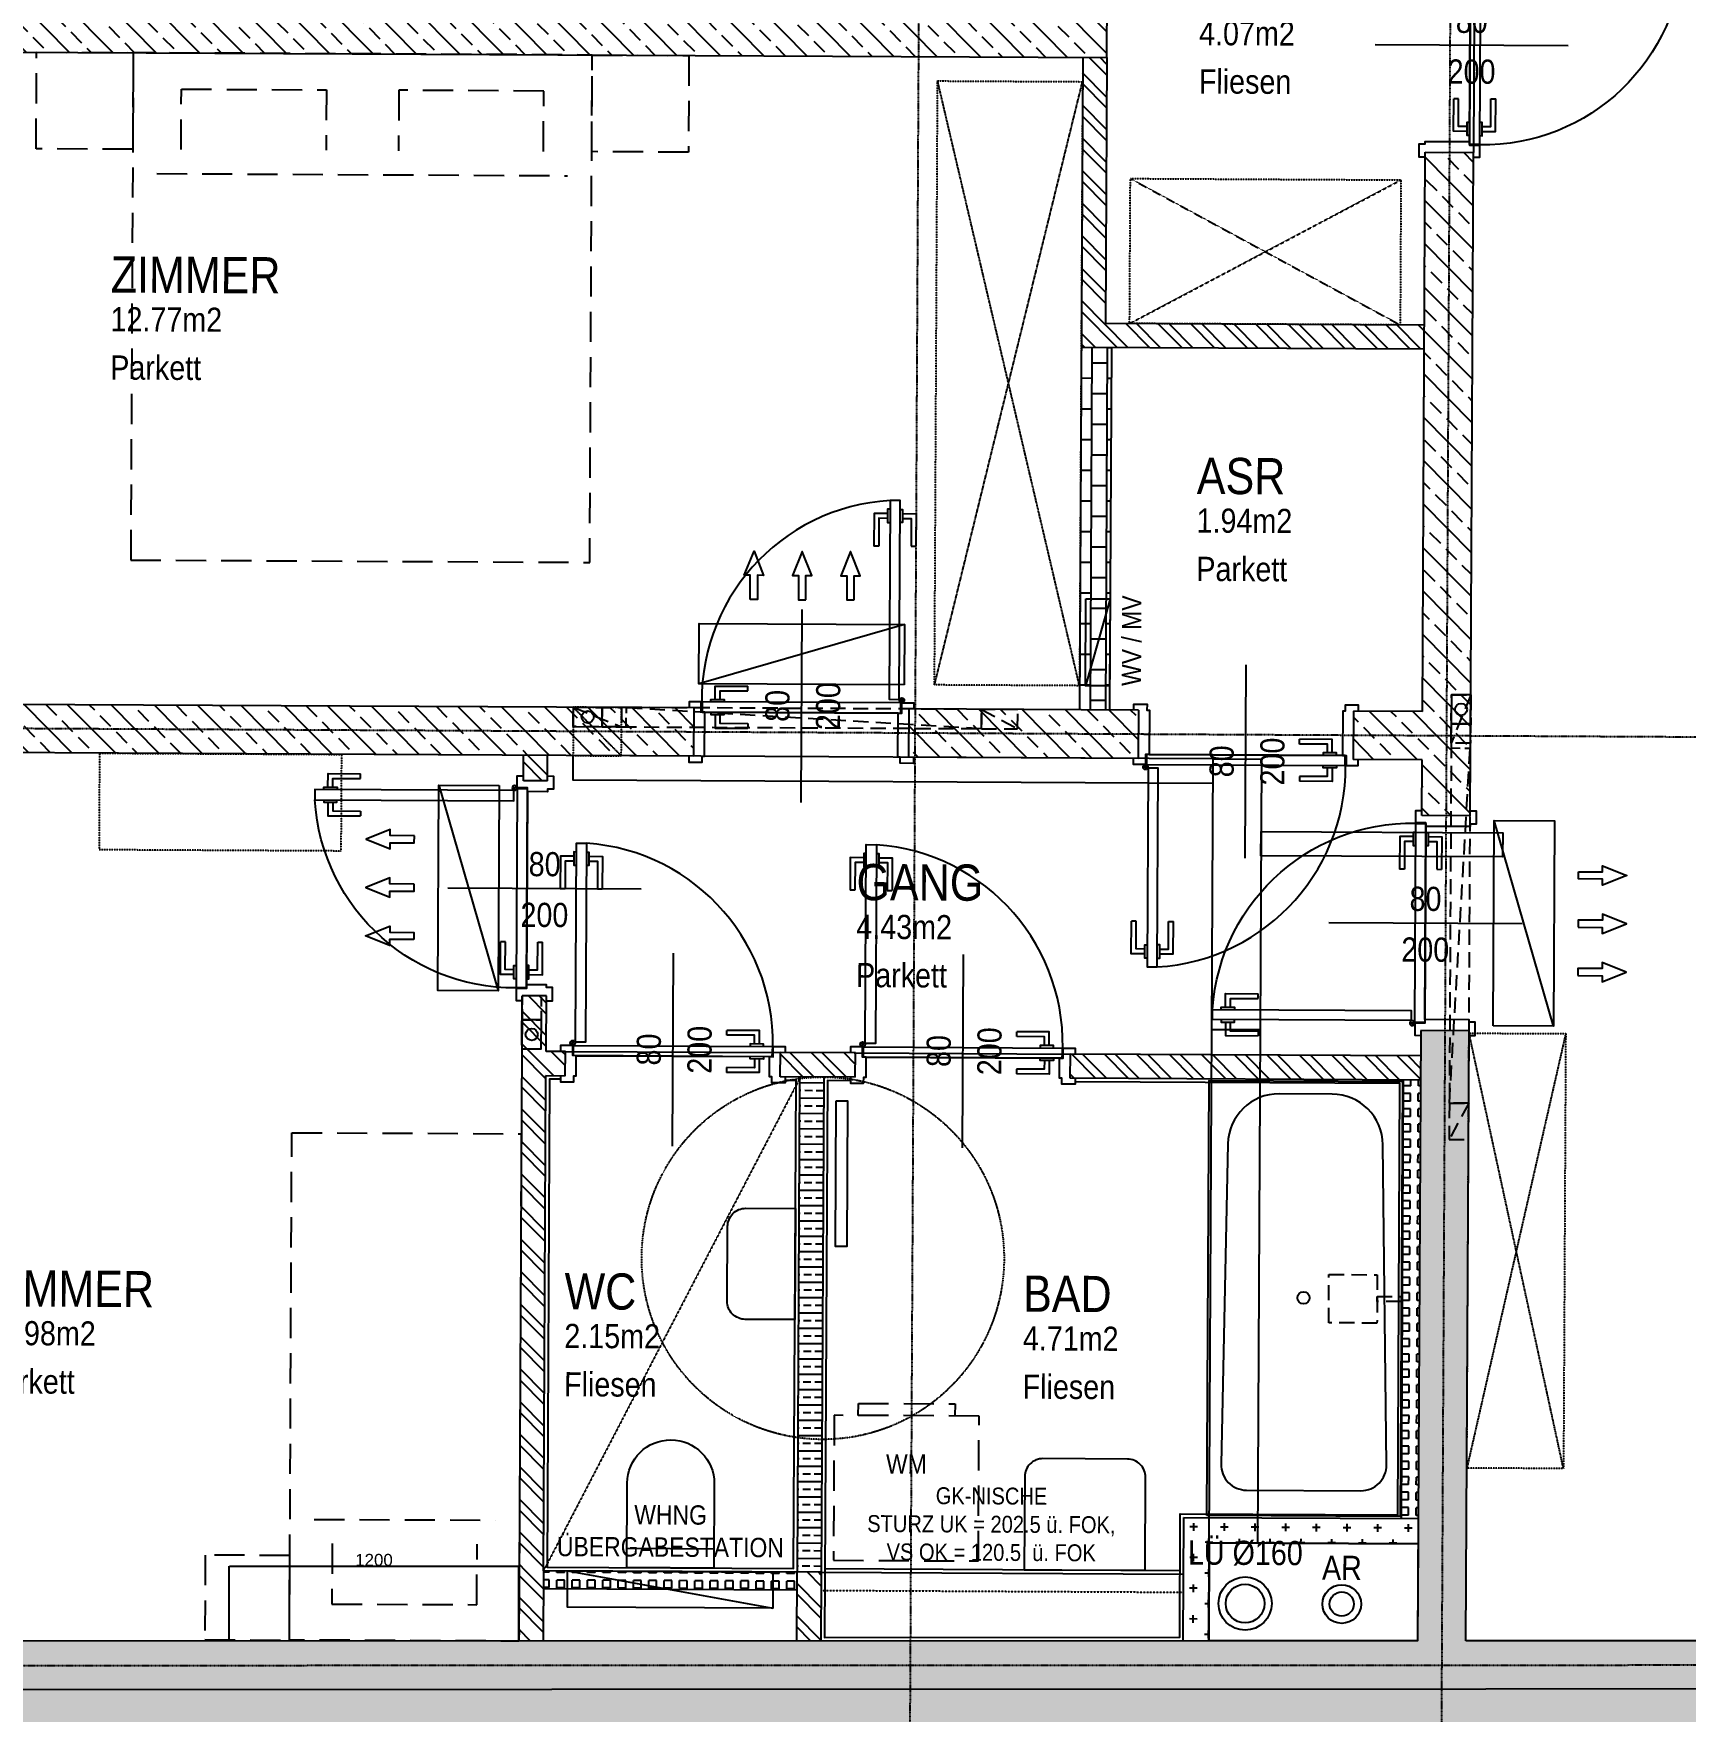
# Model space of a CAD drawing. Header units: millimetres. Extents: x -89828 to -25315, y -35442 to 69272.
# Drawn here: x -82485 to -75648, y 20911 to 27855 of the extents above; entities that cross this region are included whole.
import ezdxf
from ezdxf.enums import TextEntityAlignment as Align

# ---------------------------------------------------------------- set-up
doc = ezdxf.new("R2010")
doc.units = ezdxf.units.MM
for name, pattern in [('HIDDEN', [0.375, 0.25, -0.125]), ('HIDDEN2', [0.1875, 0.125, -0.0625]), ('STRICHPUNKT', [1, 0.5, -0.25, 0, -0.25])]:
    doc.linetypes.add(name, pattern=pattern)
for name, color, linetype in [('00_HLP---------M0', 6, 'Continuous'), ('00_HLP-G00-L04-M0', 6, 'Continuous'), ('01-ANS-G00-L04-M0', 8, 'Continuous'), ('01-TXT---------M0', 1, 'Continuous'), ('01-TXT---------PP', 1, 'Continuous'), ('01-TXT-G00-L04-M0', 1, 'Continuous'), ('02-ANS-G00-L04-M0', 8, 'Continuous'), ('02-AXO-G00-L04-M0', 8, 'STRICHPUNKT'), ('02-DIM-G00-L04-ROHBAU', 8, 'Continuous'), ('02-FIL-G00-L04-LILA', 223, 'Continuous'), ('02-FIL-G00-L04-ORANGE', 40, 'Continuous'), ('02-FIL-G00-L04-STB', 8, 'Continuous'), ('02-FLI-G00-L04-M0', 141, 'Continuous'), ('02-HID-G00-L04-M0', 8, 'HIDDEN2'), ('02-TWA---------M0', 4, 'Continuous'), ('02-TWA-G00-L04-M0', 4, 'Continuous'), ('02-ZWA---------M0', 2, 'Continuous'), ('02-ZWA-G00-L04-M0', 2, 'Continuous'), ('03-ANS-G00-L04-M0', 8, 'Continuous'), ('03-HID-G00-L04-M0', 8, 'HIDDEN2'), ('03-SYM-G00-L04-M0', 8, 'Continuous'), ('05-STO--------M0', 1, 'Continuous'), ('05-SYM---------M0', 8, 'Continuous'), ('05-SYM--------M0', 8, 'Continuous'), ('05-SYM-G00-L04-M0', 8, 'Continuous'), ('05-TXT--------M0', 8, 'Continuous'), ('05-TXT-G00-L04-M0', 8, 'Continuous'), ('07-BAR-G00-L04-M0', 8, 'HIDDEN2'), ('07-SAN---------M0', 8, 'Continuous'), ('07-SAN-G00-L04-FBHZG-EVERT', 8, 'Continuous'), ('07-SAN-G00-L04-KLIMA', 8, 'Continuous'), ('07-SAN-G00-L04-M0', 8, 'Continuous'), ('07-SYM-G00-L04-M0', 8, 'STRICHPUNKT'), ('07_MOB-G00-L04-M0', 6, 'HIDDEN2')]:
    doc.layers.add(name, color=color, linetype=linetype)
doc.styles.add('ARIAL', font='arial.ttf', dxfattribs={"width": 0.85})
doc.styles.get("Standard").update_dxf_attribs({"font": 'arial.ttf'})
doc.dimstyles.new('ISO-25', dxfattribs={"dimtxt": 50, "dimasz": 2.5, "dimexe": 1.25, "dimexo": 0.625, "dimtad": 1, "dimdec": 0, "dimtxsty": 'Standard', "dimcen": 2.5, "dimadec": 0, "dimazin": 0, "dimtfac": 1, "dimtdec": 0, "dimtmove": 0, "dimatfit": 3, "dimfxl": 1, "dimarcsym": 0})
doc.dimstyles.new('pp chromy&schneider', dxfattribs={"dimscale": 0.005, "dimtxt": 25, "dimasz": 10, "dimexe": 0, "dimexo": 0, "dimgap": 5, "dimtad": 1, "dimdec": 1, "dimlfac": 100, "dimrnd": 0.1, "dimzin": 9, "dimdsep": 46, "dimtxsty": 'ARIAL', "dimblk": 'c&s kote', "dimcen": 0, "dimse1": 1, "dimse2": 1, "dimclrd": 8, "dimclrt": 8, "dimadec": 0, "dimazin": 0, "dimtfac": 0.75, "dimtdec": 1, "dimtix": 1, "dimtmove": 2, "dimatfit": 0, "dimldrblk": 'NONE', "dimfxl": 1, "dimtolj": 1, "dimlwd": -1, "dimarcsym": 0})
pattern_1 = [(89.70755, (-111790.204, -17025.04), (-31.749586, 0.162059), [31.75, -31.75]), (179.70755, (-111790.204, -17025.04), (-0.162059, -31.749586), [31.75, -31.75])]
pattern_2 = [(134.70755, (-111790.2, -17025.04), (-67.69482, -67.00727), []), (134.70755, (-111789.975, -16980.14), (-67.69482, -67.00727), [])]
pattern_3 = [(134.70755, (-111790.2, -17025.04), (-90.25976, -89.34302), []), (134.70755, (-111789.75, -16935.24), (-90.25976, -89.34302), [63.5, -31.75])]

# ---------------------------------------------------------------- blocks, each defined once
blk = doc.blocks.new('*D272')
at = {"color": 0, "lineweight": -2, "transparency": 16777216}
for p, q in [((-81676.2, 21202.3), (-81676.2, 21512.5)), ((-80478.7, 21511.2), (-81673.7, 21511.2)), ((-80476.2, 21202.3), (-80476.2, 21512.5))]:
    blk.add_line(p, q, dxfattribs=at)
at = {"color": 0, "transparency": 16777216}
for points in [[(-81673.7, 21511.6), (-81673.7, 21510.8), (-81676.2, 21511.2)], [(-80478.7, 21511.6), (-80478.7, 21510.8), (-80476.2, 21511.2)]]:
    blk.add_solid(points, dxfattribs=at)
at = {"layer": 'Defpoints', "color": 0, "transparency": 16777216}
for p in [(-81676.2, 21511.2), (-81676.2, 21201.7), (-80476.2, 21201.7)]:
    blk.add_point(p, dxfattribs=at)
at = {"color": 0, "transparency": 16777216, "insert": (-81076.2, 21537.4), "char_height": 50, "attachment_point": 5}
blk.add_mtext('1200', dxfattribs=at)
blk = doc.blocks.new('TÜR-80_10er-WAND')
at = {"layer": '00_HLP---------M0'}
for points in [[(-0.3575, 0.027), (-0.3575, 0.083), (-0.2225, 0.083)], [(-0.2225, 0.063), (-0.2225, 0.083)], [(0.4, 0.017), (-0.4, 0.017)], [(-0.375, 0.017), (-0.375, 0.027), (-0.32, 0.027), (-0.32, 0.017)], [(-0.3375, 0.027), (-0.3375, 0.063), (-0.2225, 0.063)], [(-0.375, -0.025), (-0.375, -0.035), (-0.32, -0.035), (-0.32, -0.025)], [(-0.3575, -0.035), (-0.3575, -0.091), (-0.2225, -0.091)], [(-0.3375, -0.035), (-0.3375, -0.071), (-0.2225, -0.071)], [(-0.2225, -0.071), (-0.2225, -0.091)]]:
    blk.add_lwpolyline(points, dxfattribs=at)
blk.add_lwpolyline([(0.4115, -0.025), (-0.4115, -0.025), (-0.4115, -0.025), (-0.4115, 0.017), (0.4115, 0.017)], close=True, dxfattribs=at)
at = {"layer": '02-ZWA---------M0'}
for points in [[(-0.445, 0.1), (-0.445, 0)], [(0.445, 0.1), (0.445, 0)]]:
    blk.add_lwpolyline(points, dxfattribs=at)
at = {"layer": '05-STO--------M0'}
for points in [[(-0.465, 0.1), (-0.465, 0.125), (-0.41, 0.125), (-0.41, 0.1), (-0.4, 0.1), (-0.4, 0.017), (-0.415, 0.017), (-0.415, -0.025), (-0.465, -0.025), (-0.465, 0)], [(0.465, 0.1), (0.465, 0.125), (0.41, 0.125), (0.41, 0.1), (0.4, 0.1), (0.4, 0.017), (0.415, 0.017), (0.415, -0.025), (0.465, -0.025), (0.465, 0)]]:
    blk.add_lwpolyline(points, dxfattribs=at)
at = {"layer": '05-SYM---------M0'}
for points in [[(0.352, -0.8085), (0.296, -0.8085), (0.296, -0.6735)], [(0.316, -0.6735), (0.296, -0.6735)], [(0.352, -0.7885), (0.316, -0.7885), (0.316, -0.6735)], [(0.414, -0.8085), (0.47, -0.8085), (0.47, -0.6735)], [(0.414, -0.7885), (0.45, -0.7885), (0.45, -0.6735)], [(0.45, -0.6735), (0.47, -0.6735)], [(0.362, -0.826), (0.352, -0.826), (0.352, -0.771), (0.362, -0.771)], [(0.404, -0.826), (0.414, -0.826), (0.414, -0.771), (0.404, -0.771)]]:
    blk.add_lwpolyline(points, dxfattribs=at)
at = {"layer": '05-SYM--------M0'}
blk.add_lwpolyline([(0.404, -0.0395), (0.404, -0.8625), (0.404, -0.8625), (0.362, -0.8625), (0.362, -0.0395)], close=True, dxfattribs=at)
for points in [[(0.41, -0.036), (0.42, -0.036)], [(0.415, -0.031), (0.415, -0.041)]]:
    blk.add_lwpolyline(points, dxfattribs=at)
blk.add_circle((0.415, -0.036), 0.01, dxfattribs=at)
blk.add_arc((0.415, -0.036), 0.8282, 176.33088, 266.33088, dxfattribs=at)
blk = doc.blocks.new('01-SQM')
at = {"layer": '01-TXT---------M0', "color": 1, "style": 'ARIAL', "width": 0.85}
blk.add_attdef('ROOM', (0, 0), '', height=0.15, dxfattribs=at)
blk.add_attdef('AREA', text='', height=0.1, dxfattribs=at).set_placement((0, -0.06), align=Align.TOP_LEFT)
at = {"layer": '01-TXT---------PP', "color": 1, "style": 'ARIAL', "width": 0.85}
blk.add_attdef('NR', text='', height=0.15, dxfattribs=at).set_placement((-0.1173, 0), align=Align.RIGHT)
blk.add_attdef('FLOOR', text='', height=0.1, dxfattribs=at).set_placement((0, -0.26), align=Align.TOP_LEFT)
blk = doc.blocks.new('TÜR-80_20er-WAND')
at = {"layer": '00_HLP---------M0'}
for points in [[(-0.3575, 0.045), (-0.3575, 0.101), (-0.2225, 0.101)], [(-0.3375, 0.045), (-0.3375, 0.081), (-0.2225, 0.081)], [(-0.2225, 0.081), (-0.2225, 0.101)], [(-0.375, 0.035), (-0.375, 0.045), (-0.32, 0.045), (-0.32, 0.035)], [(0.4, -0.007), (-0.4, -0.007)], [(-0.375, -0.007), (-0.375, -0.017), (-0.32, -0.017), (-0.32, -0.007)], [(-0.3575, -0.017), (-0.3575, -0.073), (-0.2225, -0.073)], [(-0.3375, -0.017), (-0.3375, -0.053), (-0.2225, -0.053)], [(-0.2225, -0.053), (-0.2225, -0.073)]]:
    blk.add_lwpolyline(points, dxfattribs=at)
blk.add_lwpolyline([(0.4115, 0.035), (-0.4115, 0.035), (-0.4115, 0.035), (-0.4115, -0.007), (0.4115, -0.007)], close=True, dxfattribs=at)
at = {"layer": '02-TWA---------M0'}
for points in [[(-0.445, -0.19), (-0.445, 0.01)], [(0.445, -0.19), (0.445, 0.01)]]:
    blk.add_lwpolyline(points, dxfattribs=at)
at = {"layer": '05-STO--------M0'}
for points in [[(-0.465, -0.19), (-0.465, -0.215), (-0.41, -0.215), (-0.41, -0.19), (-0.4, -0.19), (-0.4, -0.007), (-0.415, -0.007), (-0.415, 0.035), (-0.465, 0.035), (-0.465, 0.01)], [(0.465, -0.19), (0.465, -0.215), (0.41, -0.215), (0.41, -0.19), (0.4, -0.19), (0.4, -0.007), (0.415, -0.007), (0.415, 0.035), (0.465, 0.035), (0.465, 0.01)]]:
    blk.add_lwpolyline(points, dxfattribs=at)
at = {"layer": '05-SYM---------M0'}
for points in [[(0.362, 0.836), (0.352, 0.836), (0.352, 0.781), (0.362, 0.781)], [(0.404, 0.836), (0.414, 0.836), (0.414, 0.781), (0.404, 0.781)], [(0.352, 0.8185), (0.296, 0.8185), (0.296, 0.6835)], [(0.352, 0.7985), (0.316, 0.7985), (0.316, 0.6835)], [(0.414, 0.8185), (0.47, 0.8185), (0.47, 0.6835)], [(0.414, 0.7985), (0.45, 0.7985), (0.45, 0.6835)], [(0.316, 0.6835), (0.296, 0.6835)], [(0.45, 0.6835), (0.47, 0.6835)]]:
    blk.add_lwpolyline(points, dxfattribs=at)
at = {"layer": '05-SYM--------M0'}
blk.add_lwpolyline([(0.404, 0.0495), (0.404, 0.8725), (0.404, 0.8725), (0.362, 0.8725), (0.362, 0.0495)], close=True, dxfattribs=at)
for points in [[(0.41, 0.046), (0.42, 0.046)], [(0.415, 0.041), (0.415, 0.051)]]:
    blk.add_lwpolyline(points, dxfattribs=at)
blk.add_circle((0.415, 0.046), 0.01, dxfattribs=at)
blk.add_arc((0.415, 0.046), 0.8282, 93.66912, 183.66912, dxfattribs=at)
blk = doc.blocks.new('05-TXT')
at = {"layer": '05-TXT--------M0'}
blk.add_line((-0.4, 0), (0.4, 0), dxfattribs=at)
at = {"layer": '05-TXT--------M0', "color": 8, "style": 'ARIAL', "width": 0.85}
blk.add_attdef('BREITE', text='', height=0.1, dxfattribs=at).set_placement((0, 0.05), align=Align.CENTER)
blk.add_attdef('HÖHE', text='', height=0.1, rotation=360, dxfattribs=at).set_placement((0, -0.06), align=Align.TOP_CENTER)
blk = doc.blocks.new('03-rar')
blk.add_circle((0, 0), 0.05)
at = {"layer": '01-TXT---------M0', "color": 8, "style": 'ARIAL', "width": 0.85}
blk.add_attdef('RR', text='', height=0.1, dxfattribs=at).set_placement((0, 0.1), align=Align.CENTER)
blk = doc.blocks.new('BETT')
for points in [[(0, 0.95), (-0.4, 0.95), (-0.4, 1.35), (0, 1.35)], [(0, -1.35), (-0.4, -1.35), (-0.4, -0.95), (0, -0.95)]]:
    blk.add_lwpolyline(points, close=True)
at = {"flags": 128}
blk.add_lwpolyline([(-2.1, 0.95), (-2.1, -0.95), (0, -0.95), (0, 0.95)], close=True, dxfattribs=at)
for points in [[(-0.5, 0.85), (-0.5, -0.85)], [(-0.4, 0.75), (-0.15, 0.75), (-0.15, 0.15), (-0.4, 0.15)], [(-0.4, -0.75), (-0.15, -0.75), (-0.15, -0.15), (-0.4, -0.15)]]:
    blk.add_lwpolyline(points)
blk = doc.blocks.new('07-WC')
blk.add_lwpolyline([(-0.015, -0.18), (-0.365, -0.18, -1), (-0.365, 0.18, 0), (-0.015, 0.18), (-0.015, -0.18)], format="xyb", close=True)
blk.add_lwpolyline([(-0.095, -0.18), (-0.095, 0.18)])
blk = doc.blocks.new('07-WT-WC')
blk.add_lwpolyline([(1.005, -0.015), (1.005, -0.22, -0.414214), (0.93, -0.295), (0.62, -0.295, -0.414214), (0.545, -0.22), (0.545, -0.015)], format="xyb", close=True)
blk = doc.blocks.new('BETT_90')
blk.add_lwpolyline([(0, 0.95), (-0.35, 0.95), (-0.35, 1.3), (0, 1.3)], close=True)
at = {"flags": 128}
blk.add_lwpolyline([(-2.1, 0.95), (-2.1, 0), (0, 0), (0, 0.95)], close=True, dxfattribs=at)
for points in [[(-0.5, 0.85), (-0.5, 0.1)], [(-0.4, 0.775), (-0.15, 0.775), (-0.15, 0.175), (-0.4, 0.175)]]:
    blk.add_lwpolyline(points)
blk = doc.blocks.new('07-WT60')
blk.add_lwpolyline([(-0.015, 0.25), (-0.4, 0.25, 0.414214), (-0.475, 0.175), (-0.475, -0.175, 0.414214), (-0.4, -0.25), (-0.015, -0.25)], format="xyb", close=True)
blk = doc.blocks.new('07-WM')
at = {"linetype": 'HIDDEN', "ltscale": 0.5}
blk.add_lwpolyline([(0.05, -0.05), (0.05, -0.65), (0.65, -0.65), (0.65, -0.05)], close=True, dxfattribs=at)
blk.add_lwpolyline([(0.65, -0.15), (0.7, -0.15), (0.7, -0.55), (0.65, -0.55)], dxfattribs=at)
blk = doc.blocks.new('07-Badewanne')
blk.add_lwpolyline([(0, -0.8), (-1.8, -0.8), (-1.8, 0), (0, 0)], close=True)
at = {"linetype": 'HIDDEN2', "ltscale": 0.5}
for points in [[(-0.89, 0), (-0.89, -0.1), (-0.91, -0.1), (-0.91, 0)], [(-0.8, -0.1), (-0.8, -0.1), (-0.8, -0.3), (-1, -0.3), (-1, -0.1)]]:
    blk.add_lwpolyline(points, close=True, dxfattribs=at)
blk.add_lwpolyline([(-0.1059, -0.6366), (-0.1059, -0.1634, 0.418658), (-0.2134, -0.0575), (-1.5385, -0.0792, 0.409076), (-1.7471, -0.2909), (-1.7471, -0.5091, 0.409783), (-1.5385, -0.7208), (-0.2134, -0.7425, 0.419369), (-0.1059, -0.6366)], format="xyb", close=True)
blk.add_circle((-0.903, -0.4045), 0.025)
blk = doc.blocks.new('c&s kote')
at = {"color": 8}
for p, q in [((0, -2), (0, 2)), ((0, 2), (0, -2)), ((-2, 0), (2, 0)), ((2, 0), (-2, 0))]:
    blk.add_line(p, q, dxfattribs=at)
blk.add_circle((0, 0), 0.5, dxfattribs=at)
blk = doc.blocks.new('*D358')
at = {"layer": '02-DIM-G00-L04-ROHBAU', "color": 8, "transparency": 16777216}
blk.add_arc((-84106.7, 21100.8), 1076, 180.01712, 269.70489, dxfattribs=at)
at = {"layer": 'Defpoints', "color": 0, "transparency": 16777216}
for p in [(-84004.5, 41133.9), (-89295.3, 21099.5), (-71706.6, 21103.9), (-85039.4, 20564.2), (-84118.8, 18734.2)]:
    blk.add_point(p, dxfattribs=at)
at = {"layer": '02-DIM-G00-L04-ROHBAU', "color": 8, "transparency": 16777216, "xscale": 0.05, "yscale": 0.05, "zscale": 0.05}
for p, rotation in [((-85182.7, 21100.5), 90.01578644530409), ((-84112.2, 20024.8), 359.7062180805232)]:
    blk.add_blockref('c&s kote', p, dxfattribs=dict(at, rotation=rotation))
at = {"layer": '02-DIM-G00-L04-ROHBAU', "color": 8, "transparency": 16777216, "insert": (-84869.4, 20341.8), "char_height": 0.125, "attachment_point": 5, "rotation": 314.861, "style": 'ARIAL'}
blk.add_mtext('\\A1;90°', dxfattribs=at)
blk = doc.blocks.new('_None')
blk = doc.blocks.new('KLIMAGERÄT')
for points in [[(-0.425, 0), (0.425, 0), (0.425, -0.25), (-0.425, -0.25), (-0.425, 0)], [(-0.215, -0.35), (-0.215, -0.45), (-0.24, -0.45), (-0.2, -0.55), (-0.2, -0.55), (-0.16, -0.45), (-0.185, -0.45), (-0.185, -0.35), (-0.215, -0.35)], [(-0.015, -0.35), (-0.015, -0.45), (-0.04, -0.45), (0, -0.55), (0, -0.55), (0.04, -0.45), (0.015, -0.45), (0.015, -0.35), (-0.015, -0.35)], [(0.215, -0.35), (0.215, -0.45), (0.24, -0.45), (0.2, -0.55), (0.2, -0.55), (0.16, -0.45), (0.185, -0.45), (0.185, -0.35), (0.215, -0.35)]]:
    blk.add_lwpolyline(points, close=True)
blk.add_lwpolyline([(-0.425, -0.25), (0.425, 0)])
blk = doc.blocks.new('07_Klimasifon')
at = {"layer": '00_HLP---------M0', "linetype": 'HIDDEN2', "ltscale": 0.3}
blk.add_lwpolyline([(0, -0.1), (0.08, -0.1), (0.08, 0), (0, 0)], close=True, dxfattribs=at)
at = {"layer": '07-SAN---------M0'}
blk.add_lwpolyline([(0, -0.22), (0.08, -0.22), (0.08, -0.1), (0, -0.1)], close=True, dxfattribs=at)
blk.add_circle((0.04, -0.16), 0.025, dxfattribs=at)
blk = doc.blocks.new('*D401')
at = {"layer": '02-DIM-G00-L04-ROHBAU', "color": 8, "transparency": 16777216}
blk.add_arc((-84017.6, 38567), 783.2, 89.71121, 180.37637, dxfattribs=at)
at = {"layer": 'Defpoints', "color": 0, "transparency": 16777216}
for p in [(-84004.5, 41133.9), (-84408.4, 39245.7), (-66186.8, 38685.2), (-89206.3, 38532.5), (-84118.8, 18734.2)]:
    blk.add_point(p, dxfattribs=at)
at = {"layer": '02-DIM-G00-L04-ROHBAU', "color": 8, "transparency": 16777216, "xscale": 0.05, "yscale": 0.05, "zscale": 0.05}
for p, rotation in [((-84013.6, 39350.1), 359.709378319148), ((-84800.7, 38561.8), 270.3781979327374)]:
    blk.add_blockref('c&s kote', p, dxfattribs=dict(at, rotation=rotation))
at = {"layer": '02-DIM-G00-L04-ROHBAU', "color": 8, "transparency": 16777216, "insert": (-84571.9, 39120.4), "char_height": 0.125, "attachment_point": 5, "rotation": 45.04379, "style": 'ARIAL'}
blk.add_mtext('\\A1;91°', dxfattribs=at)
blk = doc.blocks.new('*D400')
at = {"layer": '02-DIM-G00-L04-ROHBAU', "color": 8, "transparency": 16777216}
blk.add_arc((-84037, 34766.4), 799.5, 89.71113, 179.70397, dxfattribs=at)
at = {"layer": 'Defpoints', "color": 0, "transparency": 16777216}
for p in [(-84004.5, 41133.9), (-84433.2, 35460.8), (-89225.4, 34792.9), (-66207.2, 34675.4), (-84118.8, 18734.2)]:
    blk.add_point(p, dxfattribs=at)
at = {"layer": '02-DIM-G00-L04-ROHBAU', "color": 8, "transparency": 16777216, "xscale": 0.05, "yscale": 0.05, "zscale": 0.05}
for p, rotation in [((-84032.9, 35565.8), 359.7093409936003), ((-84836.4, 34770.5), 269.7057576421179)]:
    blk.add_blockref('c&s kote', p, dxfattribs=dict(at, rotation=rotation))
at = {"layer": '02-DIM-G00-L04-ROHBAU', "color": 8, "transparency": 16777216, "insert": (-84599.5, 35334.6), "char_height": 0.125, "attachment_point": 5, "rotation": 44.70755, "style": 'ARIAL'}
blk.add_mtext('\\A1;90°', dxfattribs=at)
blk = doc.blocks.new('WDB_KLIMA-INNEN_STB')
at = {"layer": '02-TWA---------M0', "linetype": 'HIDDEN2', "ltscale": 0.5}
for points in [[(0, 0.745), (0.08, 0.745), (0.08, 0.895), (0, 0.895)], [(0, 0.745), (0, -0.745), (0.08, -0.745), (0.08, 0.745)], [(0, -0.745), (0.08, -0.745), (0.08, -0.945), (0, -0.945)]]:
    blk.add_lwpolyline(points, close=True, dxfattribs=at)
for points in [[(0, 0.745), (0.08, 0.895)], [(0.08, 0.745), (0, -0.745)], [(0, -0.945), (0.08, -0.745)]]:
    blk.add_lwpolyline(points, dxfattribs=at)

msp = doc.modelspace()

# ---------------------------------------------------------------- hatches: boundary and pattern name
at = {"layer": '02-FIL-G00-L04-LILA', "true_color": 0x636466}
h = msp.add_hatch(dxfattribs=at)
h.set_pattern_fill('HONEY', color=251, scale=10, angle=197.04654128, style=0)
h.set_pattern_definition([(89.70755, (-111790.204, -17025.04), (-27.252854, 47.764726), [31.75, -63.5]), (209.70755, (-111790.204, -17025.04), (-27.73904, -47.484027), [31.75, -63.5]), (149.70755, (-111790.204, -17025.04), (-54.991893, 0.280699), [-63.5, 31.75])])
h.paths.add_polyline_path([(-72407.952, 20833.6898), (-72401.7087, 22056.827), (-72601.7061, 22057.8478), (-72602.0124, 21997.8486), (-72607.0871, 21003.64), (-84207.253, 21000.739), (-84202.3717, 21957.0587), (-84202.0654, 22017.0579), (-84402.0628, 22018.0788), (-84408.1236, 20830.6887)])
at = {"layer": '02-FIL-G00-L04-ORANGE', "true_color": 0x636466}
h = msp.add_hatch(dxfattribs=at)
h.set_pattern_fill('ANSI32', color=251, scale=10, angle=197.04654128, style=0)
h.set_pattern_definition(pattern_2)
h.paths.add_polyline_path([(-78042.694, 27755.694), (-78142.6927, 27756.2044), (-78148.8178, 26556.22), (-76728.8363, 26548.972), (-76728.3259, 26648.9707), (-78048.3087, 26655.7083)])
h = msp.add_hatch(dxfattribs=at)
h.set_pattern_fill('BRICK', color=251, scale=10, angle=197.04654128, style=0)
h.set_pattern_definition([(89.70755, (-111790.204, -17025.04), (-63.49917, 0.32412), []), (179.70755, (-111790.2, -17025.04), (-0.64823, -126.99835), [63.5, -63.5]), (179.70755, (-111789.88, -16961.54), (-0.64823, -126.99835), [-63.5, 63.5])])
h.paths.add_polyline_path([(-78148.8178, 26556.22), (-78156.4741, 25056.2396), (-78031.4757, 25055.6015), (-78023.8194, 26555.582)])
h = msp.add_hatch(dxfattribs=at)
h.set_pattern_fill('ANSI32', color=251, scale=10, angle=197.04654128, style=0)
h.set_pattern_definition(pattern_2)
h.paths.add_polyline_path([(-80357.4663, 24867.4714), (-80457.465, 24867.9818), (-80458.0009, 24762.9832), (-80358.0022, 24762.4728)])
h = msp.add_hatch(dxfattribs=at)
h.set_pattern_fill('ANSI32', color=251, scale=10, angle=197.04654128, style=0)
h.set_pattern_definition(pattern_2)
h.paths.add_polyline_path([(-80283.72, 23642.079), (-80363.7189, 23642.4874), (-80362.5449, 23872.4844), (-80462.5436, 23872.9948), (-80463.59, 23667.9975), (-80474.6917, 21493.0258), (-80374.693, 21492.5154), (-80364.2293, 23542.4887), (-80284.2304, 23542.0803)])
h = msp.add_hatch(dxfattribs=at)
h.set_pattern_fill('ANSI32', color=251, scale=10, angle=197.04654128, style=0)
h.set_pattern_definition(pattern_2)
h.paths.add_polyline_path([(-79083.7356, 23635.954), (-79393.7316, 23637.5363), (-79394.242, 23537.5376), (-79084.246, 23535.9553)])
h = msp.add_hatch(dxfattribs=at)
h.set_pattern_fill('ANSI32', color=251, scale=10, angle=197.04654128, style=0)
h.set_pattern_definition(pattern_2)
h.paths.add_polyline_path([(-76743.7661, 23624.0102), (-78193.7472, 23631.4113), (-78194.2576, 23531.4126), (-76744.2765, 23524.0115)])
h = msp.add_hatch(dxfattribs=at)
h.set_pattern_fill('BRASS', color=251, scale=10, angle=107.04654128, style=0)
h.set_pattern_definition([(359.70755, (-111790.204, -17025.04), (0.32412, 63.49917), []), (359.70755, (-111790.04, -16993.29), (0.32412, 63.49917), [31.75, -15.875])])
h.paths.add_polyline_path([(-79214.2443, 23536.6188), (-79314.243, 23537.1293), (-79324.7066, 21487.156), (-79224.7079, 21486.6455)])
h = msp.add_hatch(dxfattribs=at)
h.set_pattern_fill('SQUARE', color=251, scale=10, angle=197.04654128, style=0)
h.set_pattern_definition(pattern_1)
h.paths.add_polyline_path([(-76744.2765, 23524.0115), (-76814.2756, 23524.3688), (-76823.5142, 21714.3923), (-76753.5151, 21714.035)])
h = msp.add_hatch(dxfattribs=at)
h.set_pattern_fill('CROSS', color=251, scale=10, angle=197.04654128, style=0)
h.set_pattern_definition([(89.70755, (-111790.23, -17030.04), (-63.175056, 63.82329), [31.75, -95.25]), (179.70755, (-111774.274, -17014.247), (-63.82329, -63.175056), [31.75, -95.25])])
h.paths.add_polyline_path([(-76753.5406, 21709.0351), (-77723.528, 21713.9862), (-77726.165, 21197.3599), (-77621.1635, 21197.3861), (-77619.0653, 21608.4516), (-76754.0766, 21604.0365)])
h = msp.add_hatch(dxfattribs=at)
h.set_pattern_fill('ANSI32', color=251, scale=10, angle=197.04654128, style=0)
h.set_pattern_definition(pattern_2)
h.paths.add_polyline_path([(-80474.6917, 21493.0258), (-80476.1788, 21201.6721), (-80376.1774, 21201.6971), (-80374.693, 21492.5154)])
h = msp.add_hatch(dxfattribs=at)
h.set_pattern_fill('SQUARE', color=251, scale=10, angle=197.04654128, style=0)
h.set_pattern_definition(pattern_1)
h.paths.add_polyline_path([(-79324.7066, 21487.156), (-80374.693, 21492.5154), (-80375.0758, 21417.5164), (-79325.0895, 21412.1569)])
h = msp.add_hatch(dxfattribs=at)
h.set_pattern_fill('ANSI32', color=251, scale=10, angle=197.04654128, style=0)
h.set_pattern_definition(pattern_2)
h.paths.add_polyline_path([(-79226.1609, 21201.9847), (-79224.7079, 21486.6455), (-79324.7066, 21487.156), (-79326.1624, 21201.9597)])
at = {"layer": '02-FIL-G00-L04-STB', "true_color": 0x636466}
h = msp.add_hatch(dxfattribs=at)
h.set_pattern_fill('ANSI33', color=251, scale=20, angle=197.04654128, style=0)
h.set_pattern_definition(pattern_3)
h.paths.add_polyline_path([(-78032.0773, 29835.6669), (-77892.0791, 29834.9523), (-77891.0583, 30034.9497), (-78031.0564, 30035.6643), (-78030.7502, 30095.6635), (-78230.7476, 30096.6843), (-78241.6706, 27956.7122), (-82871.6103, 27980.3447), (-82865.8936, 29100.3301), (-83065.891, 29101.3509), (-83072.8327, 27741.3686), (-82872.8353, 27740.3478), (-82872.6311, 27780.3473), (-78042.694, 27755.694)])
h = msp.add_hatch(dxfattribs=at)
h.set_pattern_fill('ANSI33', color=251, scale=20, angle=197.04654128, style=0)
h.set_pattern_definition(pattern_3)
h.paths.add_polyline_path([(-76524.6789, 27362.9406), (-76724.6763, 27363.9614), (-76736.4926, 25048.9916), (-77021.4889, 25050.4463), (-77022.5097, 24850.4489), (-76737.5134, 24848.9942), (-76738.6874, 24618.9972), (-76538.69, 24617.9763)])
h = msp.add_hatch(dxfattribs=at)
h.set_pattern_fill('ANSI33', color=251, scale=20, angle=197.04654128, style=0)
h.set_pattern_definition(pattern_3)
h.paths.add_polyline_path([(-79751.4533, 25064.3808), (-82886.4125, 25080.3825), (-82885.6979, 25220.3806), (-83085.6953, 25221.4015), (-83086.4099, 25081.4033), (-84186.3955, 25087.0179), (-84195.2258, 23357.0405), (-84115.2269, 23356.6321), (-83995.2284, 23356.0196), (-83987.419, 24885.9997), (-79752.4741, 24864.3834)])
h = msp.add_hatch(dxfattribs=at)
h.set_pattern_fill('ANSI33', color=251, scale=20, angle=197.04654128, style=0)
h.set_pattern_definition(pattern_3)
h.paths.add_polyline_path([(-77911.4773, 25054.989), (-78861.4649, 25059.838), (-78862.4857, 24859.8406), (-77912.4981, 24854.9916)])
h = msp.add_hatch(dxfattribs=at)
h.set_pattern_fill('ANSI33', color=251, scale=20, angle=197.04654128, style=0)
h.set_pattern_definition(pattern_3)
h.paths.add_polyline_path([(-76543.2327, 23727.9879), (-76743.2301, 23729.0088), (-76756.1256, 21202.6024), (-84006.2293, 21200.7893), (-84002.3743, 21956.0379), (-84202.3717, 21957.0587), (-84207.253, 21000.739), (-72607.0871, 21003.64), (-72602.0124, 21997.8486), (-72682.0113, 21998.2569), (-72802.0098, 21998.8694), (-72806.0691, 21203.5902), (-76556.1227, 21202.6524)])

# ---------------------------------------------------------------- linework, layer by layer
at = {"layer": '00_HLP-G00-L04-M0', "color": 251, "true_color": 0x636466}
for centre, radius in [((-77470.346, 21357.1538), 110), ((-77070.3512, 21355.1121), 80)]:
    msp.add_circle(centre, radius, dxfattribs=at)
at = {"layer": '01-ANS-G00-L04-M0', "color": 251, "true_color": 0x636466}
for points in [[(-76520.1362, 28252.929), (-76524.679, 27362.9406)], [(-80283.72, 23642.079), (-79393.7316, 23637.5363)], [(-79083.7356, 23635.954), (-78193.7472, 23631.4113)]]:
    msp.add_lwpolyline(points, dxfattribs=at)
msp.add_lwpolyline([(-77621.138, 21202.386), (-77619.0653, 21608.4516), (-76754.0766, 21604.0365), (-76756.1256, 21202.6024)], close=True, dxfattribs=at)
at = {"layer": '02-ANS-G00-L04-M0', "color": 251, "true_color": 0x636466}
msp.add_lwpolyline([(-79224.7079, 21486.6455), (-77724.7275, 21478.9892)], dxfattribs=at)
at = {"layer": '02-AXO-G00-L04-M0', "color": 251, "true_color": 0x636466}
for points in [[(-78754.555, 41107.0959), (-78868.8892, 18707.3877)], [(-76554.5837, 41095.8666), (-76668.9179, 18696.1584)], [(-68257.1135, 24905.7092), (-89275.3402, 25012.992)], [(-89295.316, 21099.4553), (-56356.4129, 21107.7655)]]:
    msp.add_lwpolyline(points, dxfattribs=at)
at = {"layer": '02-FLI-G00-L04-M0', "color": 251, "true_color": 0x636466}
for points in [[(-80304.3067, 23527.1826), (-80349.3061, 23527.4123), (-80359.6166, 21507.4386), (-79339.6299, 21502.2323), (-79329.3194, 23522.206), (-79374.3188, 23522.4357)], [(-79104.3223, 23521.0576), (-79199.3211, 23521.5425), (-79211.0841, 21216.9884), (-77741.0631, 21217.3561), (-77738.4512, 21729.0625), (-76838.463, 21724.4688), (-76829.352, 23509.4455), (-78174.3344, 23516.3107)], [(-79209.6316, 21501.5688), (-77739.6507, 21494.0656)]]:
    msp.add_lwpolyline(points, dxfattribs=at)
at = {"layer": '02-HID-G00-L04-M0', "color": 251, "true_color": 0x636466}
msp.add_lwpolyline([(-80251.4468, 25066.9329), (-80252.4676, 24866.9355), (-80052.4702, 24865.9146), (-80051.4494, 25065.912)], close=True, dxfattribs=at)
msp.add_lwpolyline([(-80251.4468, 25066.9329), (-80052.4702, 24865.9146)], dxfattribs=at)
at = {"layer": '02-HID-G00-L04-M0', "color": 251, "ltscale": 0.5, "true_color": 0x636466}
msp.add_lwpolyline([(-79225.0908, 21411.6465), (-77725.1103, 21403.9902)], dxfattribs=at)
at = {"layer": '02-TWA-G00-L04-M0', "color": 251, "true_color": 0x636466}
for p, q in [((-76743.2301, 23729.0088), (-76756.1256, 21202.6024)), ((-76556.1227, 21202.6524), (-76543.2327, 23727.9879)), ((-76756.1256, 21202.6024), (-84006.2293, 21200.7893)), ((-72806.0691, 21203.5902), (-76556.1227, 21202.6524))]:
    msp.add_line(p, q, dxfattribs=at)
for points in [[(-82872.6311, 27780.3473), (-78042.694, 27755.694), (-78032.0773, 29835.6669)], [(-76736.4926, 25048.9916), (-76724.6763, 27363.9614)], [(-76538.69, 24617.9763), (-76524.6789, 27362.9406)], [(-79751.4533, 25064.3808), (-82886.4125, 25080.3825)], [(-77911.4773, 25054.989), (-78861.4649, 25059.838)], [(-76736.4926, 25048.9916), (-77021.4889, 25050.4463)], [(-79752.4741, 24864.3834), (-83987.419, 24885.9997)], [(-77912.4981, 24854.9916), (-78862.4857, 24859.8406)], [(-76737.5134, 24848.9942), (-77022.5097, 24850.4489)], [(-76738.6874, 24618.9972), (-76737.5134, 24848.9942)], [(-72602.0124, 21997.8486), (-72607.0871, 21003.64), (-84207.253, 21000.739)]]:
    msp.add_lwpolyline(points, dxfattribs=at)
at = {"layer": '02-ZWA-G00-L04-M0', "color": 251, "true_color": 0x636466}
for p, q in [((-80363.7189, 23642.4874), (-80362.5449, 23872.4844)), ((-80463.59, 23667.9975), (-80476.1788, 21201.6721)), ((-80283.72, 23642.079), (-80363.7189, 23642.4874)), ((-80374.693, 21492.5154), (-80364.2293, 23542.4887)), ((-80364.2293, 23542.4887), (-80284.2304, 23542.0803)), ((-79084.246, 23535.9553), (-79394.242, 23537.5376)), ((-79314.243, 23537.1293), (-79324.7066, 21487.156)), ((-79214.2443, 23536.6188), (-79226.1609, 21201.9847)), ((-76744.2765, 23524.0115), (-78194.2576, 23531.4126)), ((-76823.5397, 21709.3924), (-76814.2756, 23524.3688)), ((-77726.1395, 21202.3598), (-77723.528, 21713.9862)), ((-77723.528, 21713.9862), (-76753.5406, 21709.0351)), ((-77619.0653, 21608.4516), (-77621.138, 21202.386)), ((-76754.0766, 21604.0365), (-77619.0653, 21608.4516)), ((-80374.693, 21492.5154), (-80376.1774, 21201.6971)), ((-79224.7079, 21486.6455), (-80374.693, 21492.5154)), ((-79326.1617, 21202.0935), (-79324.7066, 21487.156)), ((-79325.0895, 21412.1569), (-80375.0758, 21417.5164))]:
    msp.add_line(p, q, dxfattribs=at)
for points in [[(-78142.6927, 27756.2044), (-78156.4741, 25056.2396)], [(-78042.694, 27755.694), (-78048.3087, 26655.7083)], [(-76728.3259, 26648.9707), (-78048.3087, 26655.7083)], [(-76728.8363, 26548.972), (-78148.8178, 26556.22)], [(-78023.8194, 26555.582), (-78031.4757, 25055.6015)], [(-80458.0009, 24762.9832), (-80457.465, 24867.9818)], [(-80358.0022, 24762.4728), (-80357.4663, 24867.4714)], [(-80463.59, 23667.9975), (-80462.5436, 23872.9948)], [(-79083.7356, 23635.954), (-79393.7316, 23637.5363)], [(-76743.7661, 23624.0102), (-78193.7472, 23631.4113)]]:
    msp.add_lwpolyline(points, dxfattribs=at)
at = {"layer": '03-ANS-G00-L04-M0', "color": 251, "true_color": 0x636466}
for points in [[(-77602.5022, 24853.4093), (-80252.4676, 24866.9355), (-80252.978, 24766.9368), (-77603.0126, 24753.4106)], [(-77608.2189, 23733.4239), (-77602.5022, 24853.4093), (-77402.5048, 24852.3885), (-77408.2215, 23732.4031)], [(-77404.036, 24552.3924), (-76404.049, 24547.2882), (-76404.5595, 24447.2895), (-77404.5464, 24452.3937)], [(-77619.0653, 21608.4516), (-77608.2189, 23733.4239), (-77408.2215, 23732.4031), (-77419.0679, 21607.4308)]]:
    msp.add_lwpolyline(points, close=True, dxfattribs=at)
at = {"layer": '03-HID-G00-L04-M0', "color": 251, "true_color": 0x636466}
msp.add_lwpolyline([(-79314.2772, 23530.4328), (-80374.693, 21492.5154)], dxfattribs=at)
at = {"layer": '07-BAR-G00-L04-M0', "color": 251, "true_color": 0x636466}
msp.add_circle((-79218.0725, 22786.6286), 750, dxfattribs=at)
at = {"layer": '07-SAN-G00-L04-FBHZG-EVERT', "color": 251, "true_color": 0x636466}
for points in [[(-78129.1265, 25516.106), (-78029.1278, 25515.5955), (-78030.9653, 25155.6002), (-78130.964, 25156.1107)], [(-79424.7053, 21487.6664), (-79425.471, 21337.6683), (-80275.4599, 21342.0069), (-80274.6943, 21492.005)]]:
    msp.add_lwpolyline(points, close=True, dxfattribs=at)
for points in [[(-78029.1278, 25515.5955), (-78130.964, 25156.1107)], [(-80274.6943, 21492.005), (-79425.471, 21337.6683)]]:
    msp.add_lwpolyline(points, dxfattribs=at)
at = {"layer": '07-SAN-G00-L04-M0', "color": 251, "true_color": 0x636466}
msp.add_lwpolyline([(-79164.7554, 23436.3649), (-79167.8179, 22836.3727), (-79117.8186, 22836.1175), (-79114.756, 23436.1097)], close=True, dxfattribs=at)
at = {"layer": '07_MOB-G00-L04-M0', "color": 251, "true_color": 0x636466}
for points in [[(-78155.9637, 25156.2383), (-78755.9558, 25159.3008), (-78743.1953, 27659.2682), (-78143.2032, 27656.2057)], [(-77948.31, 26655.1979), (-77945.2474, 27255.1901), (-76825.262, 27249.4734), (-76828.3246, 26649.4812)]]:
    msp.add_lwpolyline(points, close=True, dxfattribs=at)
for points in [[(-78755.9558, 25159.3008), (-78143.2032, 27656.2057)], [(-78155.9637, 25156.2383), (-78743.1953, 27659.2682)], [(-77948.31, 26655.1979), (-76825.262, 27249.4734)], [(-77945.2474, 27255.1901), (-76828.3246, 26649.4812)], [(-82213.1225, 24476.938), (-82211.0808, 24876.9328), (-81211.0938, 24871.8286), (-81213.1355, 24471.8338), (-82213.1225, 24476.938)], [(-76543.2838, 23717.9881), (-76143.289, 23715.9464), (-76152.4766, 21915.9698), (-76552.4714, 21918.0115), (-76543.2838, 23717.9881)], [(-76143.289, 23715.9464), (-76552.4714, 21918.0115)], [(-76152.4766, 21915.9698), (-76543.2838, 23717.9881)]]:
    msp.add_lwpolyline(points, dxfattribs=at)

# ---------------------------------------------------------------- block references
at = {"layer": '01-TXT-G00-L04-M0', "color": 251, "true_color": 0x636466, "xscale": 999.9999999999995, "yscale": 999.9999999999995, "zscale": 999.9999999999995}
for p, rotation, values in [((-77660.1093, 27967.3525), 359.7075493164815, {'ROOM': 'VR', 'AREA': '4.07m2', 'FLOOR': 'Fliesen'}), ((-82166.2122, 26783.1916), 359.7075493173153, {'ROOM': 'ZIMMER', 'AREA': '12.77m2', 'FLOOR': 'Parkett'}), ((-77670.4068, 25949.9068), 359.7075493123127, {'ROOM': 'ASR', 'AREA': '1.94m2', 'FLOOR': 'Parkett'}), ((-79079.0073, 24268.5326), 359.7075493173153, {'ROOM': 'GANG', 'AREA': '4.43m2', 'FLOOR': 'Parkett'}), ((-82689.4547, 22587.2585), 359.707549318149, {'ROOM': 'ZIMMER', 'AREA': '12.98m2', 'FLOOR': 'Parkett'}), ((-80287.6672, 22574.9991), 359.7075493173153, {'ROOM': 'WC', 'AREA': '2.15m2', 'FLOOR': 'Fliesen'}), ((-78389.5124, 22564.9911), 359.7075493173153, {'ROOM': 'BAD', 'AREA': '4.71m2', 'FLOOR': 'Fliesen'})]:
    msp.add_blockref('01-SQM', p, dxfattribs=dict(at, rotation=rotation)).add_auto_attribs(values)
at = {"layer": '03-SYM-G00-L04-M0', "color": 251, "true_color": 0x636466}
ref = msp.add_blockref('03-rar', (-77470.346, 21357.1538), dxfattribs=dict(at, xscale=1600.000000305298, yscale=1600.000000313616, zscale=1600.000000298865, rotation=359.7075493820885))
ref.add_attrib('RR', 'LÜ %%C160', dxfattribs={"layer": '01-TXT---------M0', "color": 8, "height": 100, "rotation": 359.70754938, "style": 'ARIAL', "width": 0.85}).set_placement((-77469.5294, 21517.1517), align=Align.CENTER)
at = {"layer": '03-SYM-G00-L04-M0', "color": 251, "true_color": 0x636466, "xscale": 999.9999999999995, "yscale": 999.9999999999995, "zscale": 999.9999999999995, "rotation": 359.7075493798467}
msp.add_blockref('03-rar', (-77070.3512, 21355.1121), dxfattribs=at).add_auto_attribs({'RR': 'AR'})
at = {"layer": '05-SYM-G00-L04-M0', "color": 251, "true_color": 0x636466, "yscale": 999.9999999999995, "zscale": 999.9999999999995}
for name, p, xscale, rotation in [('TÜR-80_20er-WAND', (-76532.4075, 27807.9858), -999.9999999999995, 269.7075493364873), ('TÜR-80_20er-WAND', (-79306.5101, 25052.1095), 999.9999999999995, 359.7075492981389), ('TÜR-80_20er-WAND', (-77467.4529, 24862.7201), 999.9999999999995, 179.707549301474), ('TÜR-80_10er-WAND', (-80460.2723, 24317.989), -999.9999999999995, 269.7075491097024), ('TÜR-80_20er-WAND', (-76730.9589, 24173.9519), -999.9999999999995, 89.70754939318245), ('TÜR-80_10er-WAND', (-79838.7258, 23639.8077), 999.9999999999995, 179.7075491372076), ('TÜR-80_10er-WAND', (-78638.7414, 23633.6826), 999.9999999999995, 179.7075491647385)]:
    msp.add_blockref(name, p, dxfattribs=dict(at, xscale=xscale, rotation=rotation))
at = {"layer": '05-TXT-G00-L04-M0', "color": 251, "true_color": 0x636466, "xscale": 999.9999999999995, "yscale": 999.9999999999995, "zscale": 999.9999999999995}
for p, rotation in [((-76532.4075, 27807.9858), 359.7075493506653), ((-79306.4081, 25072.1093), 89.70754933648732), ((-77467.555, 24842.7204), 89.70754933648732), ((-80370.2734, 24317.5296), 359.7075493489979), ((-76723.959, 24173.9162), 359.7075493406603), ((-79838.6747, 23649.8075), 89.70754933648732), ((-78638.6903, 23643.6825), 89.70754933648732)]:
    msp.add_blockref('05-TXT', p, dxfattribs=dict(at, rotation=rotation)).add_auto_attribs({'BREITE': '80', 'HÖHE': '200'})
at = {"layer": '07-SAN-G00-L04-KLIMA', "color": 251, "true_color": 0x636466, "xscale": 999.9999999999995, "yscale": 999.9999999999995, "zscale": 999.9999999999995}
for name, p, rotation in [('KLIMAGERÄT', (-79305.9487, 25162.1081), 179.7075493139801), ('07_Klimasifon', (-76537.2608, 24897.9727), 179.7075492989727), ('07_Klimasifon', (-80031.4497, 25065.8099), 269.7075492964672), ('KLIMAGERÄT', (-80560.271, 24318.4994), 269.7075493164773), ('KLIMAGERÄT', (-76441.5944, 24173.1099), 89.70754931314227), ('07_Klimasifon', (-80462.5436, 23872.9948), 359.7075492973052)]:
    msp.add_blockref(name, p, dxfattribs=dict(at, rotation=rotation))
at = {"layer": '07-SAN-G00-L04-M0', "color": 251, "true_color": 0x636466, "xscale": 999.9999999999995, "yscale": 999.9999999999995, "zscale": 999.9999999999995}
for name, p, rotation in [('WDB_KLIMA-INNEN_STB', (-76540.9614, 24172.9821), 179.7075494307056), ('WDB_KLIMA-INNEN_STB', (-79306.4591, 25062.1094), 269.7075494298719), ('07-Badewanne', (-76828.4988, 21717.4178), 269.7075493164773), ('07-WT-WC', (-79314.2428, 23537.1786), 269.7075493164773), ('07-WM', (-79224.7079, 21486.6455), 89.7075493164773), ('07-WC', (-79849.6998, 21489.8357), 269.7075493164773), ('07-WT60', (-78134.7221, 21481.082), 269.7075493198123)]:
    msp.add_blockref(name, p, dxfattribs=dict(at, rotation=rotation))
at = {"layer": '07_MOB-G00-L04-M0', "color": 251, "true_color": 0x636466, "yscale": 999.9999999999995, "zscale": 999.9999999999995}
for name, p, xscale, rotation in [('BETT', (-81122.6539, 27771.4149), 999.9999999999995, 89.70754932648231), ('BETT_90', (-80476.1788, 21201.6721), -999.9999999999995, 89.73209911432251)]:
    msp.add_blockref(name, p, dxfattribs=dict(at, xscale=xscale, rotation=rotation))

# ---------------------------------------------------------------- texts
at = {"layer": '07-SAN-G00-L04-FBHZG-EVERT', "color": 251, "linetype": 'Continuous', "true_color": 0x636466, "insert": (-77980.9659, 25155.345), "char_height": 80, "width": 1165, "attachment_point": 1, "rotation": 89.70754932, "style": 'ARIAL'}
msp.add_mtext('WV / MV', dxfattribs=at)
at = {"layer": '07-SAN-G00-L04-FBHZG-EVERT', "color": 251, "true_color": 0x636466, "insert": (-79849.3935, 21549.8349), "char_height": 80, "width": 965.1, "attachment_point": 8, "rotation": 359.70754932, "style": 'ARIAL'}
msp.add_mtext('WHNG      \\PÜBERGABESTATION', dxfattribs=at)
at = {"layer": '07-SYM-G00-L04-M0', "color": 251, "linetype": 'Continuous', "true_color": 0x636466, "style": 'ARIAL'}
for s, insert, char_height, width, attachment_point, rotation in [('WM', (-78872.4156, 21934.8532), 80, 505.386808, 5, 359.70754932), ('GK-NISCHE \\PSTURZ UK = 202.5 ü. FOK, \\PVS OK = 120.5  ü. FOK', (-78521.4327, 21533.0565), 70, 1470, 8, 359.7075037)]:
    msp.add_mtext(s, dxfattribs=dict(at, insert=insert, char_height=char_height, width=width, attachment_point=attachment_point, rotation=rotation))

# ---------------------------------------------------------------- dimensions: what is measured, and where the dimension line sits
dim = msp.add_linear_dim(base=(-81676.1788, 21511.2283), p1=(-80476.1788, 21201.6719), p2=(-81676.1788, 21201.6719), dimstyle='ISO-25')
dim.commit()
dim.dimension.update_dxf_attribs({"geometry": '*D272', "text_midpoint": (-81076.1788, 21537.382)})
at = {"layer": '02-DIM-G00-L04-ROHBAU', "color": 251, "true_color": 0x636466}
for base, line1, line2, picture, middle in [((-85039.3973, 20564.2), ((-84004.4866, 41133.893), (-84118.8208, 18734.1848)), ((-89295.316, 21099.4553), (-71706.5637, 21103.8928)), '*D358', (-84869.3597, 20341.837)), ((-84433.1849, 35460.7757), ((-66207.2204, 34675.3734), (-89225.4211, 34792.8646)), ((-84004.4866, 41133.893), (-84118.8208, 18734.1848)), '*D400', (-84599.4698, 35334.6346)), ((-84408.3585, 39245.6653), ((-89206.3327, 38532.5495), (-66186.753, 38685.2342)), ((-84004.4866, 41133.893), (-84118.8208, 18734.1848)), '*D401', (-84571.8502, 39120.3802))]:
    dim = msp.add_angular_dim_2l(base=base, line1=line1, line2=line2, dimstyle='pp chromy&schneider', override={"dimzin": 8}, dxfattribs=at)
    dim.commit()
    dim.dimension.update_dxf_attribs({"geometry": picture, "text_midpoint": middle})

doc.saveas('drawing.dxf')
